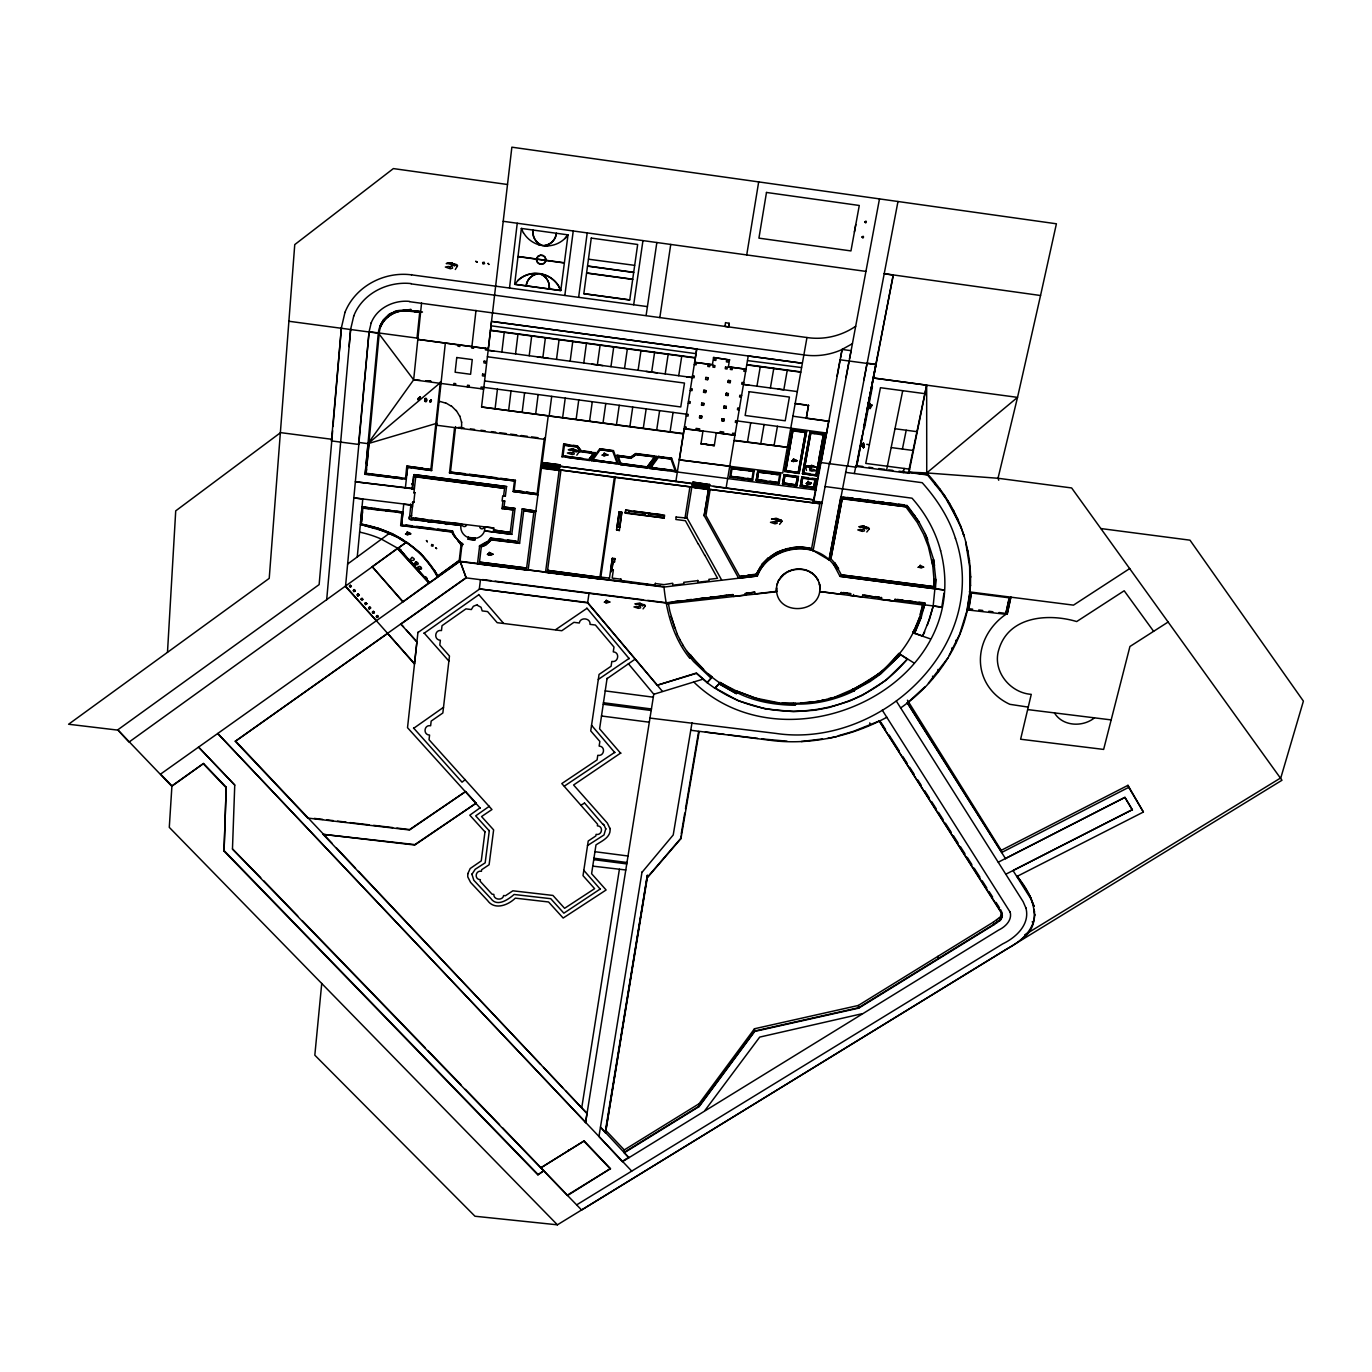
<?xml version="1.0" encoding="UTF-8"?>
<svg xmlns="http://www.w3.org/2000/svg" width="1372" height="1372" viewBox="0 0 1372 1372"><rect width="100%" height="100%" fill="white"/><g stroke="black" fill="none" stroke-linecap="round" stroke-linejoin="round"><path stroke-width="1.5" d="M642.045 871.872L598.947 1136.462L622.391 1161.724L998.593 930.079C1005.402 926.855 1012.502 920.046 1010.101 911.797M601.725 1128.419L628.925 1157.711L624.26 1152.772L624.26 1149.925L605.515 1130.048M587.473 845.581L603.989 834.965L605.824 828.688M467.749 873.552L467.783 876.931L470.562 882.368L487.506 900.444C494.537 910.545 508.189 905.177 515.306 898.146L548.56 901.97L563.155 918.039L606.115 889.982L591.606 873.707L595.98 844.895C601.896 840.95 611.449 837.092 609.974 828.225M609.974 828.637L607.333 823.08L573.582 784.99L620.761 752.988M619.355 530.535L616.56 529.746L619.355 530.535L621.825 512.202L619.184 511.79L616.851 527.757M863.485 447.186C865.561 447.632 862.096 438.543 864.12 446.209L863.451 447.598L862.542 445.78L861.376 446.106L863.468 442.899M870.311 404.774L870.02 403.694L869.402 405.032L870.071 403.522L870.894 405.529L872.026 405.237L870.603 404.791L872.026 405.237L870.088 408.667L870.208 406.421M619.835 527.294L621.825 512.202M620.058 512.322L617.897 526.711L619.647 526.934L617.897 526.642M620.247 464.542L647.515 467.766L656.228 456.19L647.533 468.092L620.247 464.542L616.903 455.298L630.674 457.099L635.733 453.515L654.187 455.933M619.407 869.231L581.728 1107.873M655.37 583.203L655.13 585.141L620.607 580.407M654.667 457.168L647.104 467.2L620.916 463.444L647.104 466.874L654.65 456.842L635.991 454.389L630.931 457.974L618.24 456.327L630.931 458.317L635.991 454.732L654.65 456.842M620.607 580.768L620.83 578.83M616.371 463.702L591.143 460.426L618.463 463.976M616.56 530.175L619.184 511.79M616.903 455.298L630.674 457.425L635.75 453.84L656.245 456.516M564.389 786.105L614.845 752.268M604.932 461.369L592.721 459.774L617.143 463.29L608.997 461.901M933.817 585.673L933.869 579.07L933.869 586.684L841.362 574.902L834.845 562.966L838.601 568.523M599.924 577.355L547.531 570.375L599.924 577.355L614.399 477.01M612.769 561.988C608.962 585.33 613.147 559.879 614.982 558.593L612.375 558.25L610.746 569.397L613.335 570.152L612.169 578.092L620.83 579.19M545.542 572.45L600.559 579.035L615.273 477.113M614.519 562.194L614.982 558.593M502.529 1127.733L567.562 1195.492L610.454 1168.618L584.129 1140.921L541.134 1167.658L584.129 1140.921M924.694 631.875L922.481 636.334L929.616 618.909L933.166 605.927L935.807 579.67L933.629 559.725L925.774 535.011M837.04 569.294L833.421 563.943L839.973 576.343L944.176 589.977L935.584 588.88L935.704 579.31M425.131 398.635L424.651 400.933L426.006 401.636L426.16 398.326M600.473 1127.081L605.481 1132.878L647.413 877.188L680.941 838.189M611.895 561.868L614.519 561.783M618.463 464.302L613.438 450.599L599.736 448.815L591.126 460.752M609.237 579.704L612.375 558.25M613.335 570.152L610.746 569.397M693.7 681.935C787.288 773.122 975.784 685.64 940.54 550.532M612.769 451.371L600.164 449.707L612.769 451.371L617.143 463.29M605.824 829.1L604.006 824.881M620.744 753.382L599.598 728.841L607.093 678.265M609.46 578.127L600.799 577.098M650.036 718.088L775.797 733.403C880.43 749.078 991.544 644.84 955.409 538.253M604.006 825.292L602.908 823.92M605.206 690.905L653.364 697.199M970.416 585.295L969.901 594.007L969.644 566.756L965.631 541.923L966.265 543.998C959.868 517.193 945.171 493.183 926.735 472.946L926.666 385.155L873.175 377.969L893.292 275.172L884.1 273.645L1040.542 295.512L1056.406 223.79L511.859 147.181L488.329 348.814L417.791 339.381L488.329 348.814M970.553 576.909L970.519 585.638L969.884 583.494M601.468 715.995L649.385 722.221M471.882 874.033L473.803 880.224L490.867 898.506C497.093 907.458 508.326 899.483 514.088 894.475L550.755 898.694L563.875 913.186L600.37 888.902M603.217 704.23L651.254 710.49M603.44 702.738L651.494 708.981M598.278 679.449L629.233 658.337M594.899 851.703L628.067 856.008M565.573 1090.74L586.976 1113.429L585.552 1122.793L653.827 693.872M586.976 1113.429L323.123 834.348L414.859 844.603L476.118 803.169L465.623 791.524L409.611 829.563L396.885 828.071M592.704 866.126L625.769 869.968M593.682 859.627L626.798 863.914M593.905 858.22L627.021 862.508M599.736 448.815L613.438 450.925M591.521 725.256L614.845 752.662M426.006 401.636L426.057 399.664M576.943 1204.685L1002.709 943.867C1016.155 937.47 1030.338 924.213 1025.879 907.818M602.908 824.332L584.386 802.843M561.988 456.619L589.36 460.512L595.088 452.451M583.769 870.294L600.37 889.313M589 593.339L587.628 602.874L662.384 691.317M588.931 459.62L593.51 453.103L588.931 459.62L562.983 455.898M537.893 1174.844L543.981 1170.608L537.893 1174.844L224.048 851.103L226.209 787.219L203.536 763.484L171.929 785.864L169.288 827.367L557.409 1224.819L1281.98 780.256L1071.635 487.952L998.01 478.262L926.735 472.946L908.47 472.14L908.796 473.306L856.179 466.394L862.01 436.125M224.048 851.103L226.209 787.219M568.488 1149.925L568.505 1151.108M629.233 658.714L586.856 608.053M581.076 805.055L584.369 803.255M1034.762 914.712C1033.716 930.816 1020.356 941.758 1007.117 948.772L581.591 1210.001L232.468 849.011L234.749 785.076L198.563 747.105L234.749 785.076M589.36 460.512L593.939 453.995M776.518 588.194L776.535 589.617L776.466 587.748M778.782 702.807L754.446 697.885L736.112 690.836L760.86 700.012L773.859 702.584L793.822 704.059L793.805 702.927L782.091 703.133M736.781 692.483C754.394 701.572 775.403 705.105 795.4 705.242L795.554 703.27M427.224 578.572L426.795 579.378L427.172 578.435M593.51 453.429L580.785 451.765L576.909 446.672L564.441 445.043L562.966 456.224M595.088 452.777L581.265 450.976L577.389 445.883L573.462 445.368M819.907 588.365L819.787 588.965M407.33 533.091L407.192 532.096L406.781 533.725C404.569 535.492 415.424 534.034 407.192 532.096L407.57 533.125M580.785 451.765L576.909 446.672M581.265 450.976L577.389 445.883M578.641 297.278L587.216 232.897M167.487 652.335L175.719 510.864L280.574 432.626L331.921 439.297L319.127 584.609L117.443 730.076L68.6 724.245L269.221 578.367L294.757 244.593L393.37 168.584L507.503 184.5M415.304 566.722L415.03 565.899M555.746 629.594L586.839 608.413M569.534 444.854L563.652 444.082L577.372 446.209M559.364 468.847L559.141 470.493L541.374 468.195L541.597 466.531L559.364 468.847L545.559 572.09M559.965 464.851L542.163 462.536L559.965 464.851L559.313 469.841L692.071 487.077L692.86 482.138L709.633 484.659L692.86 482.138M400.041 549.606L400.813 549.915M564.835 295.392L573.239 230.976M420.449 397.228L418.374 399.972L418.34 398.137L419.798 397.194M869.471 406.232L870.037 408.359M870.277 407.278L870.071 403.522M544.341 438.217L537.138 493.783L514.157 490.473L522.526 491.553M545.336 437.497L545.181 439.434L436.433 425.217L436.81 423.296L368.039 443.653L359.035 442.487L358.521 444.425L331.441 440.909L341.405 327.702L344.989 312.284M537.138 493.783L526.711 492.102M528.117 570.255L477.473 563.858M533.845 512.116L523.71 510.813L533.845 512.116L526.608 568.077L479.463 562.126L481.315 546.793L485.637 544.873L491.485 539.59L519.594 543.158L491.433 539.933L485.585 545.216L481.315 546.793M331.921 439.297L332.641 430.757M333.002 426.486L341.405 327.702M526.608 568.077L479.463 562.126M349.105 346.584L350.58 329.503L353.787 315.8M358.95 442.796L369.102 331.681L417.945 338.215L417.019 338.095L419.712 312.319L414.155 311.581M406.352 479.291L365.124 474.318L378.312 332.916L413.658 379.821L483.647 389.082M405.546 478.348L366.084 473.614L379.255 333.036C380.216 318.87 395.513 308.254 408.53 311.118C397.194 309.18 384.657 316.64 380.867 326.279M776.569 588.554L776.621 587.147M358.521 444.425L369.034 331.973L371.212 322.763M359.035 442.487L345.521 586.53L376.374 620.744M401.43 551.03L401.207 550.618M533.125 230.153L532.799 231.697A14.475 14.046 20.1 0 0 541.323 245.194L538.253 244.559M522.149 508.961L535.8 511.053L522.149 508.961L517.999 541.683L490.61 538.201C488.226 543.827 468.83 551.218 487.129 541.614M357.269 556.792L362.774 499.014L353.856 497.882L412.663 505.067M360.596 522.44L362.071 506.851L368.211 507.64M365.124 474.318L365.792 467.852M366.17 463.77L368.125 443.328L369.051 443.053L366.941 465.211M437.651 576.154L459.243 560.496L437.651 576.154C422.439 547.72 392.564 529.523 361.265 524.121L362.877 507.794M361.539 521.772L362.5 511.79M366.084 473.614L366.564 469.241M321.734 983.467L314.823 1055.188L474.986 1216.244L557.409 1224.819M471.831 874.444L475.192 869.282L485.173 862.834L489.341 830.472M489.392 806.222L475.69 815.86L489.29 830.883M467.698 873.964L470.184 868.527L481.263 860.896L485.019 831.466M549.194 288.943L549.332 287.417A14.32 13.771 16.1 0 0 541.082 274.16L544.135 274.794A25.862 24.833 15.1 0 1 558.713 286.405L560.634 290.504L514.826 284.261L517.69 280.831A25.862 24.833 15.1 0 1 534.668 273.508L537.773 273.714A14.303 13.771 15.5 0 0 526.351 284.278L526.128 285.805M549.366 288.96L549.52 287.434M503.335 623.077L478.674 594.488M515.049 508.463L504.021 507.04L515.049 508.463L511.807 534.343L484.556 530.861A12.177 11.165 10.2 0 1 477.147 538.03L471.591 538.527L466.326 536.658A12.177 11.165 10.2 0 1 460.786 527.843L461.249 523.847L448.85 522.612A2.23 2.041 11.8 0 1 446.415 524.361A2.23 2.041 11.8 0 1 444.442 522.063L431.185 520.365A2.23 2.041 12.8 0 1 428.767 522.115A2.23 2.041 12.8 0 1 426.778 519.799L415.476 518.016M754.96 593.905L776.586 591.349C778.73 615.771 819.358 613.421 819.873 589.411M368.125 443.328L413.658 379.821L421.564 303.006M437.514 529.849L451.834 531.684C464.165 549.726 466.206 551.373 451.765 532.027L400.641 525.51L401.996 512.785L395.805 511.996M405.477 478.691L406.798 466.137L422.885 468.229M513.077 509.852L502.049 508.446L513.077 509.852L510.247 532.508L493.526 530.021L510.247 532.508M511.807 534.343L484.556 530.861L485.036 526.882L493.783 527.997L411.291 517.827L412.972 501.929L413.864 502.032L412.972 501.929M457.716 540.431C473.546 551.904 449.776 536.109 452.52 531.307L401.602 524.824L403.728 504.261L410.828 505.17L409.353 519.233L461.061 525.476L448.678 523.881M411.634 467.612L407.621 467.097L405.357 488.192M406.781 475.227L407.621 467.097M412.046 489.272L413.384 476.564L504.536 488.329L415.682 476.513M414.07 474.643L506.542 486.58L414.07 474.643L412.543 488.775L355.314 481.761L414.395 488.672L412.475 489.118M513.145 491.519L537.91 494.709L513.145 491.519L514.466 480.903L449.502 472.843L514.466 480.903M484.968 831.878L469.807 815.174L480.251 807.731M500.797 478.296L515.409 480.526L450.479 472.14L455.607 426.606M604.212 454.183L604.126 453.137L607.882 455.007L602.257 455.127L604.486 454.201M413.898 492.84L414.859 492.617L413.898 492.84L415.888 475.484M413.795 502.375L414.859 492.617M406.798 466.137L430.859 469.601L440.361 381.776M407.553 467.423L431.666 470.545L445.368 342.76M476.118 803.169L414.79 845.032L323.123 834.348M418.374 399.972L420.004 397.005M480.217 808.142L407.518 727.692L417.963 632.2M387.504 633.264L414.464 664.014L416.916 641.873L406.232 629.817M453.686 385.12L453.875 383.405L455.693 383.645L455.504 385.361M458.197 344.475L458.008 346.224L459.826 346.464L460.032 344.715M606.321 601.262L606.253 600.301L609.888 602.068L604.435 602.188L606.596 601.313M449.502 472.843L454.561 427.772M461.627 421.959L461.627 428.51L459.963 427.292M467.303 386.921L467.509 385.206L469.327 385.446L469.121 387.161M502.015 508.789L502.992 500.797L504.759 501.02L502.066 501.02L502.701 495.909L505.359 496.252L506.542 486.58M505.359 496.252L503.593 496.012L504.57 487.986M473.752 346.55L473.546 348.299L471.728 348.059L475.998 310.364M459.191 560.856L461.181 543.775M462.124 543.312L460.032 561.285L466.188 577.886L400.83 624.157L416.916 641.873M480.92 388.722L481.126 387.007L482.927 387.247L482.738 388.962M485.637 348.145L485.431 349.894L487.266 350.134L487.454 348.385M482.001 407.072L494.64 408.736M490.97 330.24L503.798 331.973M489.067 350.46L493.817 351.095M465.623 791.524L409.542 829.974L307.757 818.072L235.315 741.309L466.24 577.543M412.32 563.275L414.498 564.972M468.281 537.361L475.089 538.184L474.849 540.105L468.058 539.23L468.384 537.327M475.004 538.167L474.798 539.916L468.092 539.059M465.348 779.553L462.038 782.177L413.589 728.035M495.086 408.787L497.436 389.168M501.86 352.09L504.261 332.024M517.244 223.242L509.527 287.88M495.549 408.856L508.172 410.52M504.725 332.093L517.536 333.808M477.525 563.498L479.685 545.542M490.61 538.201L503.301 539.453M488.312 541.031L490.662 537.841M493.491 530.364L493.783 527.997M508.635 410.571L511.019 390.969M515.546 353.907L517.999 333.876M509.081 410.64L521.703 412.286M518.445 333.928L531.256 335.66M503.987 507.383L504.759 501.02M477.353 605.326L481.023 607.247L482.189 610.9L487.592 611.586L497.196 622.682L561.8 630.726L573.908 622.339L579.293 623.008C580.167 616.731 590.886 617.966 590.029 624.363L595.414 625.032L613.987 647.035L613.267 651.854C620.161 652.249 618.446 662.83 611.826 661.441L611.106 666.226L599.05 674.441L590.732 730.899L599.856 741.463L599.152 746.076C605.927 746.419 604.246 756.692 597.78 755.303L597.094 759.899L561.8 783.583L597.609 824.246L597.369 825.824C603.766 826.098 602.137 835.72 596.083 834.382L595.842 835.942L588.228 840.985L583.014 875.662L594.625 888.662L564.595 908.315L552.933 895.436L512.871 890.805L505.428 895.745L503.627 895.539C502.769 900.924 493.354 899.929 493.851 894.407L492.068 894.201L480.149 881.236L480.354 879.692C474.043 879.521 475.329 869.985 481.435 871.289L481.623 869.745L489.101 864.754L493.628 829.889L481.555 816.546L491.965 809.531L429.042 739.714L429.573 735.066C422.833 734.843 423.982 724.399 430.637 725.754L431.168 721.089L442.847 712.994L449.467 656.039L439.812 645.08L440.361 640.244C433.483 639.952 434.65 629.199 441.475 630.554L442.024 625.701L465.931 608.876L471.351 609.545L473.357 606.287L477.456 604.606M522.149 412.355L524.601 392.769M529.215 355.742L531.719 335.711M522.595 412.406L535.217 414.07M532.165 335.78L544.958 337.495M514.123 490.816L515.443 480.2M480.457 579.687L479.291 589.274L417.911 632.561M537.224 356.806L541.957 357.526M933.166 605.927L941.758 607.367L943.953 593.287M535.663 414.138L538.15 394.553M542.866 357.56L545.421 337.563M519.559 543.518L523.71 510.813M536.109 414.19L548.714 415.853M545.885 337.615L558.661 339.33M543.775 357.766L548.508 358.401M528.151 569.894L548.251 415.785M549.16 415.905L551.698 396.354M556.518 359.395L559.124 339.399M549.606 415.973L562.194 417.62M559.57 339.45L572.347 341.165M562.64 417.688L565.23 398.137M570.152 361.213L572.793 341.234M563.086 417.74L575.657 419.403M573.256 341.302L586.015 343.017M561.954 456.945L563.652 444.082M547.514 570.735L560.959 470.064L614.382 477.336M576.12 419.455L578.761 399.938M583.769 363.031L586.461 343.069M576.566 419.523L589.12 421.17M586.924 343.137L599.667 344.852M591.829 364.163L596.443 364.815M589.566 421.238L592.275 401.722M597.369 364.849L600.13 344.904M590.029 421.29L602.565 422.936M600.576 344.972L613.318 346.67M598.261 365.055L602.891 365.638M443.516 707.3L413.521 728.412M603.011 423.005L605.772 403.505M610.952 366.667L613.764 346.739M603.474 423.056L616.011 424.72M614.227 346.807L626.935 348.505M448.884 661.081L424.085 632.955M616.457 424.771L619.252 405.289M624.534 368.485L627.398 348.574M642.953 240.597L633.692 304.755M616.903 424.823L629.422 426.486M627.844 348.625L640.57 350.34M733.06 594.522L666.586 603.097L466.188 577.886L460.083 560.942L429.59 582.603L398.189 548.097L406.061 542.437L129.037 742.063L117.598 729.681L171.792 786.276L203.536 763.484M629.885 426.538L632.732 407.072M638.1 370.286L641.016 350.392M656.845 242.518L646.126 315.423M630.331 426.589L642.833 428.253M641.461 350.46L654.17 352.158M425.183 401.55L425.474 399.595M490.473 330.481L695.381 358.006M625.683 510.144L664.562 515.152L664.185 517.999L625.306 513.162L625.683 510.144L629.782 510.676M646.041 371.435L650.671 371.949M625.306 513.162L625.683 510.555M628.822 513.197L629.079 511.413L645.012 513.522L644.771 515.083M643.279 428.304L646.178 408.856M651.666 372.104L654.615 352.227M659.829 317.584L670.737 244.439M643.725 428.356L656.245 430.002M655.079 352.295L667.752 353.993M652.558 372.224L657.239 372.944M526.299 285.822L526.539 284.33A14.114 13.583 15.5 0 1 539.453 273.731A14.114 13.583 16.1 0 1 549.332 287.417M656.691 430.071L659.623 410.64M665.197 373.921L668.215 354.045M657.137 430.122L669.622 431.768M668.661 354.113L681.335 355.811M648.253 515.701L648.527 513.917L664.442 516.369M776.775 586.084L776.552 586.684M454.767 536.761L452.571 530.947L437.737 529.06M556.243 233.343L556.02 234.886A14.286 13.857 20.9 0 1 542.969 245.639A14.269 13.857 20.1 0 1 532.988 231.714M556.432 233.377L556.192 234.921A14.475 14.046 20.9 0 1 544.65 245.657L547.771 245.862M670.068 431.837L673.069 412.423M678.728 375.722L681.798 355.88M670.514 431.888L682.999 433.535M682.244 355.931L694.901 357.629M686.652 376.871L691.334 377.489M493.663 321.683L696.719 349.037L675.83 481.606M729.818 466.154L679.38 459.877L684.234 428.544L734.998 435.233L716.304 432.78L714.28 445.677L700.938 443.602L714.28 445.677M713.526 357.492L729.544 359.944L713.526 357.492L712.445 364.712L694.712 362.328L696.719 349.037M686.017 428.784L686.292 427.104L684.508 426.864M698.194 543.981L685.417 520.725L675.864 519.491L676.225 516.661M695.827 430.071L696.101 428.39L699.669 428.87L699.394 430.551M692.003 486.082L686.823 517.896L684.988 518.187L689.945 486.82L615.273 477.456M701.692 416.213L701.418 417.894L699.634 417.654M703.716 403.488L703.459 405.186L701.658 404.946M707.558 379.581L707.832 377.849M700.955 443.928L702.961 431.014L684.251 428.87M701.332 443.653L707.112 444.425M708.003 444.545L713.766 445.3M728.566 326.605L729.132 323.106L728.601 326.896L724.965 326.399L725.496 322.609L729.167 323.398M967.02 609.837L969.678 593.253L971.393 593.476L968.701 610.06L967.226 610.609C958.582 650.088 933.509 684.971 900.564 708.003M967.226 610.609L969.798 593.647M968.563 609.545L971.239 592.978L1009.432 597.849L1005.676 614.262L968.701 610.06M437.394 577.389L437.445 577.029A97.361 86.968 13.7 0 0 408.907 544.375L396.148 536.401L377.06 528.614M694.661 483.733L709.307 485.637L704.128 515.838L708.672 487.575L708.792 489.255L819.839 503.695L710.147 489.444L705.945 515.546L739.68 576.497L756.092 574.559L761.889 564.441L768.474 557.787L761.889 564.441M728.412 366.856L746.111 369.222L728.412 366.856L729.51 359.635M746.728 254.935L758.682 181.91M708.792 489.255L709.598 484.316M728.361 380.421L728.018 382.479L730.178 382.771L730.521 380.713L728.361 380.421L728.223 382.342M605.858 1127.956L647.378 875.079L605.481 1132.878M719.871 433.243L720.146 431.563L723.713 432.043L723.438 433.706M722.221 418.923L721.946 420.621L723.73 420.844L724.004 419.163M724.313 406.215L724.022 407.913L725.822 408.153L726.097 406.455M730.024 382.582L730.316 380.867M793.445 459.963L793.445 458.917L797.132 460.786L791.507 460.906L793.753 459.997M459.877 427.944L458.145 427.395M461.575 422.267L459.74 415.888M450.479 472.14L465.194 473.7M434.581 570.838L420.844 553.431L406.489 542.146M732.322 434.89L732.597 433.209L735.272 433.552M683.462 433.912L481.555 407.004L491.536 321.408L802.277 363.237L748.237 355.965L726.062 488.14M734.586 440.326L747.02 441.973M747.243 364.678L759.865 366.358M744.464 384.572L749.043 385.206M739.628 468.795L754.223 470.699L752.696 480.114L729.784 477.13L731.276 467.698L735.443 468.246M748.958 470.87L753.194 471.419L751.959 479.188L730.813 476.427L732.031 468.641L744.722 470.304M429.539 582.963L398.257 547.754M642.062 872.283L673.223 834.948L692.003 722.821M808.074 482.515C806.479 480.715 815.688 484.213 807.885 484.024L806.136 483.458L808.382 482.532L808.091 481.469L808.382 482.532M428.973 582.723L397.571 548.234L372.258 566.722L402.854 601.914L429.659 582.243M747.466 442.024L750.741 422.696M756.95 386.184L760.311 366.427M681.215 834.022L684.765 813.082M685.486 808.897L698.64 731.413M747.912 442.076L760.328 443.722M760.757 366.478L773.345 368.176M647.413 877.617L680.958 838.601L699.137 731.67M426.812 578.264L426.572 579.121L426.521 578.212M459.689 416.213L456.276 410.434M760.774 443.773L764.101 424.463M770.395 387.967L773.808 368.245M761.203 443.842L773.619 445.471M774.254 368.296L786.842 369.994M757.738 471.162L780.651 474.163L779.09 483.561L756.212 480.577L757.738 471.162L776.483 473.614M756.212 480.577L757.79 471.488M758.476 472.105L779.622 474.866L778.353 482.618L757.241 479.874L758.476 472.105L766.931 473.22M757.241 479.874L758.527 472.431M424.668 576.926L426.057 577.629L425.68 576.806M778.267 389.116L782.915 389.734M774.065 445.523L777.444 426.229M783.824 389.768L787.288 370.046M774.494 445.591L786.893 447.221M787.734 370.114L800.305 371.795M424.703 400.161L425.577 398.274M456.207 410.743L451.439 405.958M855.682 326.244A65.976 63.215 -24.2 0 1 806.976 337.529L782.743 473.066L679.38 459.877M782.555 483.681L784.167 474.626L798.401 476.478L796.806 485.877L782.555 483.681L796.806 485.877M799.053 473.512L806.547 431.494L799.053 473.512L784.75 471.316L792.193 429.59L804.489 431.22M782.589 484.024L784.167 474.626M784.801 471.642L792.193 429.59M783.909 481.126L784.887 475.552L797.372 477.182L796.086 484.933L783.566 482.978L796.086 484.933M785.779 470.596L792.93 430.551L805.501 432.214L798.315 472.568L785.779 470.596L798.315 472.568M783.618 483.304L784.887 475.552M785.83 470.939L792.93 430.551M806.273 418.289L808.502 405.272L806.273 418.289L828.808 421.273L792.862 416.196M796.017 484.608L797.372 477.182M798.264 472.242L805.501 432.214M796.755 485.534L798.401 476.478M812.07 478.262L816.117 478.794L814.505 488.175L800.322 486.323L801.917 476.942L808.005 477.73M802.517 473.632L810.08 431.957L824.418 433.861L816.786 475.827L802.517 473.632L816.786 475.827M800.322 486.323L801.917 476.942M802.569 473.975L810.08 431.957M801.282 485.294L802.637 477.885L815.088 479.514L813.785 487.249L801.282 485.294L813.785 487.249M819.204 434.032L823.44 434.907L816.066 474.883L803.598 473.254L810.818 432.917L815.002 433.466M801.351 485.619L802.637 477.885M803.598 473.254L810.818 432.917M414.876 565.504L414.361 564.852M451.371 406.266L445.574 402.751M813.733 486.906L815.088 479.514M818.775 459.517L823.389 434.581M814.505 488.175L816.117 478.794M816.734 475.501L819.341 462.038M819.65 459.723L824.418 433.861M817.832 477.302L813.287 501.826L822.017 502.958L813.236 501.5L813.476 502.855L828.757 420.964M818.587 473.22L820.85 460.958M893.206 274.897L856.368 467.217L821.159 462.587L842.116 349.466L851.103 350.683L849.508 358.709M430.859 469.601L426.898 468.744M414.018 564.441L414.533 565.881M431.666 470.545L415.647 468.126M768.526 558.13C780.308 548.423 796.806 544.838 811.589 548.646L819.839 503.695M813.013 551.15L829.648 462.107M400.83 624.157L403.574 626.798M829.974 463.753L879.486 198.906M439.846 401.602L439.074 401.173L445.506 403.076M171.929 785.864L160.558 774.117L460.032 561.285L663.979 587.062L757.361 576.017C765.096 554.477 791.61 543.604 812.91 550.395L829.048 559.93L840.83 496.63M409.045 559.416L408.616 559.004M821.639 456.825L822.428 452.691M837.04 376.322L840.127 359.498M829.048 559.93L846.833 466.48M847.57 466.068L897.974 201.513M842.254 498.482L830.849 558.987L842.254 498.482L905.794 506.765L917.165 522.303L923.493 534.154L928.347 546.571L932.909 566.259L931.811 559.742M845.992 377.523L849.114 360.716M862.834 466.463L856.883 465.674L871.546 386.51L872.438 386.63L869.351 402.596L868.476 402.476M871.872 384.812L873.175 377.969L1017.527 397.365L1040.542 295.512M405.477 555.763L405.014 555.403M413.572 517.759L413.504 518.102A2.23 2.041 13.7 0 1 411.086 519.851A2.23 2.041 13.7 0 1 409.079 517.536A2.23 2.041 13.7 0 1 411.514 515.786L411.583 515.443M841.242 592.31L840.916 593.784M412.526 506.491L412.458 506.834A2.247 2.058 14.1 0 1 410.588 503.987M403.951 554.219L403.522 553.516M863.88 379.924L867.053 363.134L876.005 364.352L863.554 427.618M412.818 503.078L412.886 502.752A2.247 2.058 14.1 0 0 412.303 502.735M840.522 357.492L842.116 349.466M902.707 390.694L886.689 469.601M405.992 542.798L402.699 540.174M403.094 539.848L391.586 533.279M871.906 384.949L876.005 364.352M902.416 449.056L906.206 430.242M399.578 548.817L399.938 549.537M904.148 468.452L903.325 472.585L902.879 470.922M624.26 1149.925L699.051 1103.757L754.48 1028.76L858.306 1005.47L993.414 922.087L1000.514 916.839L1001.56 911.677L1002.212 914.249L879.006 720.592L1001.32 912.208L1000.668 909.636M401.602 524.824L402.956 512.082L362.071 506.851M881.201 599.341L881.527 597.763L862.679 595.379L862.302 596.58M881.441 597.403L881.133 598.981M908.796 473.306L926.666 385.155L908.916 470.064M885.523 599.77L890.462 600.404M1002.297 915.57L999.725 920.423L993.945 924.248L858.632 1007.7L754.669 1031.007L699.154 1106.089L624.26 1152.291M624.26 1152.772L699.171 1106.552L754.703 1031.452L858.701 1008.146L994.048 924.677L1001.166 919.412L1002.109 913.821M401.996 512.785L362.791 508.137M400.641 525.51L412.972 526.728M895.093 599.135L894.767 600.713M402.631 540.517L396.148 536.401M376.974 617.349L378.295 616.422L377.557 615.599L376.254 616.525L376.923 617.623L378.243 616.68L377.163 615.548L376.46 616.371M920.115 566.362L920.166 565.384L923.733 567.168L918.228 567.288L920.441 566.413M1021.626 939.288C1044.315 923.75 1032.687 893.601 1016.926 876.468L1143.391 812.035L1127.973 785.333L1001.217 850.348L1001.766 852.441L1128.727 787.339L1127.973 785.333M372.429 612.238L373.098 613.318L374.419 612.392C371.623 609.597 376.168 613.61 373.167 613.061M389.579 533.193L347.63 564.046M389.854 532.816L377.3 527.843M369.274 609.014L370.646 607.813L369.908 606.99L368.605 607.916L369.274 609.014L370.594 608.07L369.514 606.938L368.811 607.762M365.501 604.435L366.804 603.491L364.986 603.457M366.77 603.852L366.015 602.925M365.672 602.617L364.798 603.251L365.707 604.28M396.079 536.744L382.514 530.364M360.922 599.29L362.002 600.422L362.928 599.53L361.676 598.861M362.225 598.346L362.757 599.324M357.749 596.048L359.121 594.831L358.384 594.007L357.063 594.951L357.749 596.048L359.07 595.105L357.972 593.956L357.286 594.796M375.156 528.374L360.407 524.378L382.428 530.707M375.379 527.585L361.265 524.121M1005.676 614.262L1008.814 599.444M357.972 593.956L357.818 594.522M1007.219 614.021L1010.838 597.163L1007.219 614.021L1005.539 613.798M353.942 591.435L355.228 590.869L354.113 589.617L353.427 590.457M354.113 589.617L353.959 590.183M355.177 591.126L354.525 589.668L353.204 590.612L354.165 591.281M419.712 312.319L408.53 311.118M350.237 587.199L351.369 586.513L350.254 585.261L349.311 586.153L350.306 586.942M351.181 586.307L350.254 585.261M288.806 321.254L378.243 333.207C379.307 324.392 384.623 316.075 392.906 312.49M922.91 604.623C915.433 642.799 886.724 674.578 851.686 690.202L852.046 690.888C833.816 699.085 813.836 703.339 793.856 703.304M914.524 633.075L921.315 617.023L924.522 604.486L922.824 604.263L920.166 614.279M850.348 595.071L850.726 593.853L841.31 592.67L841.002 594.23L819.598 591.521L924.711 605.206L924.899 602.925L918.931 602.171M927.283 625.272L933.252 606.287M388.293 315.063C390.934 310.466 434.101 307.036 394.433 311.633M371.126 323.055C376.991 307.774 394.176 299.885 409.456 301.377M353.702 316.092C362.5 293.248 388.036 281.003 411.24 283.592M424.651 400.933L425.097 399.166M949.184 655.336L959.611 634.396L967.123 610.231M344.887 312.576C355.177 286.439 384.023 271.227 411.463 274.846L411.531 274.572M326.69 599.77L350.666 329.211M394.279 312.199C397.726 306.556 445.471 315.526 408.496 310.518M466.497 524.876L466.086 525.836A2.23 2.041 10.7 0 1 462.09 524.31M545.919 260.457L545.627 261.538A4.785 4.631 17.8 0 1 536.486 260.286L536.469 259.154M778.404 580.562L778.919 579.601L776.929 584.592M379.255 333.036L378.243 333.207M383.371 319.95L394.364 311.907M863.228 443.396L863.434 447.872M379.993 325.936L383.285 320.242M232.468 849.011L260.731 877.686M418.014 399.561L419.781 397.417M331.441 440.909L332.007 438.971M914.609 633.452L921.315 617.023M430.757 400.075L429.933 401.739L431.443 400.504M778.01 581.985L776.723 585.638M430.791 401.91L431.271 400.761M756.092 574.559L760.551 566.636M828.98 559.57C807.628 539.488 768.303 549.246 757.67 574.782M491.142 554.854L492.96 554.254L489.255 552.453L489.53 553.482L487.454 554.374L490.747 554.408M451.834 262.704L446.226 263.561L450.308 262.944L456.447 264.522L457.493 265.842L455.298 269.495M431.031 401.533L431.357 400.195M606.853 454.629L607.882 455.007L604.023 455.71L607.453 454.818M930.199 638.82L913.049 632.869L919.737 617.006M608.088 602.634L609.477 601.879L606.15 602.737L607.847 602.411M430.328 401.996L430.945 400.83M795.228 461.404L796.703 460.598L793.256 461.489L794.971 461.198M809.857 483.939L811.332 483.133L807.885 484.024L809.583 483.716M573.668 448.901L568.282 449.759L572.227 449.193L578.075 450.599L579.07 451.885L576.823 455.195M918.743 567.185L921.281 568.025L923.305 566.979L918.228 567.288M640.107 603.028L634.893 603.869L644.343 604.64L645.303 605.858L643.056 608.911M457.116 266.494L456.636 264.865M776.758 518.29L771.493 519.13L775.386 518.582L781.028 519.954L782.006 521.188L779.588 524.378M778.987 580.047C786.653 565.453 811.349 564.99 818.141 580.562L819.135 582.706M779.022 580.407C786.568 566.293 809.806 565.281 817.643 579.619L817.506 578.812M864.103 525.939L858.855 526.779L862.765 526.231L868.339 527.585L869.316 528.837L866.812 531.993M736.112 690.836L720.111 682.707L714.846 687.921L738.393 700.818L765.267 708.895L793.53 711.674L814.917 710.216L828.98 707.558L849.422 701.126L862.422 695.278L886.226 680.066L907.458 659.212L899.089 653.655C886.415 669.244 869.882 681.524 851.618 689.824L833.336 697.765M686.497 650.877L690.922 655.61C702.756 671.011 718.071 683.719 735.735 691.9L736.147 691.214M718.945 683.856L736.352 693.615L737.673 691.9M928.364 683.239L948.224 657.565M429.933 401.739L430.654 400.641M430.071 400.95L431.082 400.007M869.419 404.723L870.242 404.586M425.886 578.024L425.423 577.115M592.704 460.1L600.164 449.707M861.873 1013.771L759.711 1037.095L705.002 1110.377M815.963 490.044L649.299 468.332L658.011 456.43L663.859 457.185M650.877 467.68L658.423 457.339L670.977 458.968L675.213 470.853L650.877 467.355L656.948 468.144M429.813 401.31L430.568 400.35M884.631 669.107L899.003 653.278M900.461 654.513L880.653 673.995L869.882 681.678L853.864 690.442L880.567 673.618L900.547 654.89M714.846 687.921C774.271 728.206 862.456 714.726 907.372 658.834M567.819 234.938L564.904 238.454A26.274 25.571 21.9 0 1 523.504 232.743M565.024 238.574L567.871 235.178M578.641 452.4L578.195 450.856M783.189 575.228L780.891 577.663M1005.676 858.889L907.338 702.961L924.762 686.995M720.111 682.707L714.881 688.298L707.095 682.673L712.274 677.082L708.467 674.029M718.979 684.251L720.094 682.33L735.735 691.9M644.857 606.27L644.446 604.812M781.474 521.669L781.08 520.177M368.039 443.653L441.27 381.896M805.621 467.286L806.462 465.931M868.733 529.3L868.356 527.808M418.048 399.012L419.969 397.606M806.479 470.425L805.553 466.703L806.805 465.725L812.859 465.863L816.374 467.406L811.469 465.211M413.95 565.418L416.419 563.566M863.262 683.462L879.624 673.258M412.938 564.132L411.703 562.64M413.641 564.904L414.824 566.07M417.86 569.723L420.329 567.888M425.852 578.075L425.492 577.063M420.226 397.64L418.957 400.041M420.415 397.503L419.386 399.698M353.89 591.709L355.211 590.766M360.887 599.187L361.831 598.295M365.432 604.692L366.753 603.766M372.412 612.135L373.338 611.243M235.315 741.309L387.436 633.624M424.017 633.315L478.622 594.865M783.103 549.966L776.415 552.504L770.395 556.672M607.093 678.643L635.253 659.075M1094.462 717.848C1082.834 727.332 1062.597 726.525 1054.468 712.891M420.261 397.04L418.889 397.966L419.42 399.166M690.51 657.394L691.9 656.468M1129.773 568.523L1073.487 605.138L969.267 591.864M1168.309 621.91L1129.928 646.504L1103.637 749.421L1020.614 739.234L1031.264 694.352C1009.741 692.877 991.87 670.445 998.953 649.213C1008.952 616.079 1048.465 613.13 1076.694 621.55L1124.183 590.766L1153.629 631.326M852.424 343.686L841.242 349.877A65.719 62.82 -22.4 0 1 803.889 354.902L409.388 301.669M683.102 645.526L690.236 656.416L690.922 655.216M663.979 587.062C666.569 612.392 673.463 638.083 689.722 658.217L691.882 656.879L690.528 657.771L693.529 661.493L711.125 678.231M690.528 658.114L691.917 657.239M567.579 1195.012L610.454 1168.618M622.391 1161.261L628.925 1157.231M1024.695 934.898L1280.813 777.855L1303.4 701.109L1189.987 540.174L1100.944 528.563M853.213 689.464L861.805 684.234M605.755 601.845L604.726 602.154L606.115 602.668L604.435 602.188M488.861 553.859L487.746 554.357L489.169 554.871L487.695 554.357M406.849 533.502L405.683 533.982L407.158 534.514L405.735 533.982M1005.865 858.323L1124.954 797.355L1132.294 809.686L1005.899 874.187M1124.954 797.355L998.302 862.182M1013.445 870.328L1132.294 809.686M697.765 580.287L697.988 582.243L709.084 580.922L708.878 579.344L717.556 578.315L704.779 555.111M690.751 730.264L774.648 740.846C813.304 744.79 852.612 735.735 886.689 717.35L886.604 716.956M795.383 704.008C814.831 704.745 836.766 699.583 854.19 690.802M838.189 735.769L853.573 731.31L878.217 721.398M603.646 454.835L602.497 455.11L603.989 455.658L602.257 455.127M791.781 460.889L793.205 461.438L791.781 460.889L792.896 460.615M806.582 483.407L807.834 483.973L806.427 483.441L807.525 483.15M587.628 602.874L479.343 588.914L587.645 602.514L657.257 685.228L696.427 673L707.077 682.296M712.24 676.705L707.095 682.673L696.444 673.378L657.257 685.228M918.64 567.236L919.583 567.013M410.485 533.708L407.192 534.566L410.897 533.897L409.936 533.519M828.431 698.657L832.444 697.593M492.548 554.065L489.204 554.94L492.96 554.254L490.902 553.482M862.576 445.849L861.376 446.106L862.542 445.78M604.675 602.154L605.789 601.896M488.895 554.099L488.038 554.288L489.152 554.477M811.418 465.64L805.553 466.703M405.443 534.017L406.781 533.725M821.931 700.132L826.887 699.463M487.454 554.374L488.809 554.099M636.968 606.338L633.967 606.921L637.963 608.19M773.499 521.703L770.481 522.303L774.443 523.624M860.81 529.335L857.809 529.935L861.719 531.256M570.478 452.417L567.373 453.017L571.524 454.406M448.593 266.442L445.351 267.043L449.742 268.603M811.589 548.646L799.756 546.793L790.135 548.063M801.265 741.532L822.463 738.942M684.971 517.844L686.806 517.553L721.552 579.824M655.37 583.546L664.014 584.644L672.657 583.254M672.674 583.615L672.88 585.209L683.959 583.889L683.753 582.311L697.782 580.648M743.744 575.657L739.68 576.497M747.843 575.177L756.058 574.199M674.87 601.399L679.037 600.902M687.338 599.924L691.505 599.427M699.806 598.449L703.973 597.969M710.199 597.232L714.366 596.734M722.667 595.757L726.834 595.259M749.061 592.635L745.253 593.819L754.737 591.967M733.334 596.46L745.682 595.002M776.501 590.303L776.638 591.709L666.826 603.937M812.053 701.744L800.511 703.167M815.054 466.909L807.868 467.2L811.041 467.303M412.68 483.167L411.703 483.87L412.509 484.813M761.854 738.908L786.996 741.189M811.812 471.025L816.271 470.75L813.442 469.378M796.84 460.769L796.069 460.409M811.452 483.304L810.681 482.944M923.425 567.15L922.653 566.79M413.658 379.821L420.038 380.301M426.4 380.781L430.654 381.09M609.614 602.051L608.894 601.673M314.205 818.398L322.694 819.393M326.93 819.89L333.293 820.628M337.529 821.125L346.001 822.12M350.254 822.617L369.325 824.846M373.561 825.344L392.649 827.573M705.397 732.031L724.21 734.329M728.395 734.826L757.687 738.393M1028.245 707.112L1009.843 704.316A60.557 53.165 -18.1 0 1 1003.549 615.994L1007.082 613.558L998.988 612.529M1027.645 709.581L1111.183 719.906M482.584 579.584L490.936 580.648M495.103 581.162L643.519 599.838M647.704 600.37L666.569 602.737L733.094 594.899L733.3 596.1M374.333 508.429L378.432 508.943M384.554 509.732L390.694 510.521M396.817 511.293L400.916 511.825M361.985 507.194L378.346 509.286M382.445 509.818L400.847 512.168M364.935 508.052L369.051 508.583M373.167 509.098L379.341 509.887M385.515 510.676L389.631 511.207M411.497 519.148L444.545 523.367M1010.975 597.609L1009.432 597.849M405.923 525.013L412.286 525.819M416.522 526.368L433.483 528.529M417.071 527.26L433.432 529.335M507.503 539.985L515.941 541.065M612.375 558.678L614.982 559.004M843.111 592.55L846.884 593.03M864.703 595.277L868.888 595.808M875.165 596.614L879.349 597.146M897.082 599.393L903.033 600.147M909.001 600.902L912.98 601.416M968.632 608.671L972.679 609.185M978.751 609.957L982.798 610.471M988.869 611.243L992.916 611.758M841.379 593.03L850.64 593.493M881.596 598.123L862.611 595.019M895.247 599.873L925.088 603.646M850.16 595.397L862.371 596.957M879.846 599.17L894.853 601.073L895.179 599.495L924.985 603.286L923.047 610.609M924.608 604.846L941.655 607.007M613.387 580.236L617.554 580.768M623.797 581.557L627.947 582.071M634.19 582.86L638.357 583.392M644.6 584.18L648.75 584.695M656.794 585.724L660.378 586.17M459.98 561.645L663.962 586.633M469.378 474.232L496.595 477.765M366.17 473.271L391.037 476.478M395.187 477.01L401.396 477.816M365.209 473.992L369.308 474.523M373.424 475.055L402.236 478.759M633.881 511.207L650.242 513.3M654.324 513.831L662.505 514.894M676.242 517.072L687.132 518.119M625.306 512.751L664.185 517.999M619.184 512.202L621.825 512.545M955.512 538.596C948.978 517.638 936.75 498.979 922.207 482.704L845.581 472.345M459.774 427.481L464.01 428.03M470.339 428.87L474.575 429.419M480.903 430.242L485.139 430.808M491.468 431.631L495.704 432.18M499.923 432.729L506.268 433.569M510.487 434.118L516.832 434.941M521.068 435.507L527.397 436.33M531.633 436.879L537.961 437.719M803.546 472.928L809.772 473.734M784.75 471.316L788.814 471.848M792.896 472.38L798.984 473.168M667.752 457.699L671.645 458.214L676.533 471.882L672.331 471.008M564.424 445.368L576.892 446.998M784.218 474.952L798.453 476.804M801.968 477.267L816.186 479.137M771.167 473.769L777.495 474.592M784.938 475.895L797.424 477.525M802.689 478.211L815.157 479.84M583.254 450.908L591.143 451.937M582.911 451.714L591.401 452.811M940.643 550.892C935.584 531.307 925.431 513.265 912.037 498.19L824.966 486.511M743.452 477.748L730.813 476.427M747.689 478.296L751.959 479.188M757.19 479.531L765.645 480.629M769.864 481.195L778.353 482.618M733.917 477.336L729.784 477.13M738.085 477.885L752.696 480.114M756.178 480.251L779.09 483.561M800.27 485.997L814.453 487.849M564.972 456.156L582.946 458.505M661.012 468.675L675.213 470.853M566.19 457.168L583.049 459.363M668.13 470.459L649.299 468.332M847.004 497.436L853.195 498.242M857.311 498.773L863.503 499.58M867.619 500.128L873.81 500.917M877.943 501.466L884.117 502.272M888.25 502.804L894.424 503.61M898.557 504.141L904.731 504.947M842.957 497.23L904.817 505.29M925.105 533.451L918.708 521.446L906.978 505.891L840.899 496.973M842.322 498.825L905.794 506.765M709.341 485.962L541.974 463.873L692.568 483.458M713.526 486.511L814.128 499.923L709.307 485.637M694.386 485.036L709.032 487.266L692.294 484.762M814.917 501.38L821.897 502.289M694.095 486.34L708.724 488.243M541.563 466.857L559.347 469.173M708.741 488.586L692.071 487.077M541.408 467.852L559.176 470.167M693.803 487.66L708.415 489.547M688.487 401.464L690.288 401.704L690.013 403.402L688.23 403.162M739.508 408.239L737.724 407.999L737.433 409.696L739.216 409.936M895.161 428.767L917.233 431.7M863.605 427.824L864.48 427.927L868.133 408.959L867.19 408.633L871.546 386.51M484.59 380.936L680.769 406.952L684.491 383.062L487.403 356.771M483.836 387.367L688.281 414.43L688.007 416.128L686.223 415.888M427.481 380.816L430.894 381.279L425.766 380.764M737.107 422.61L735.323 422.387L735.598 420.69L826.63 433.055M792.244 429.916L806.599 431.82M810.149 432.283L824.486 434.187M792.982 430.877L805.57 432.54M810.886 433.243L823.44 434.907M866.761 444.339L869.402 444.7M891.423 447.598L913.409 450.513M787.339 447.272L734.192 440.601M909.636 469.173L865.766 463.41L880.447 387.71L924.951 393.678M908.47 472.14L927.215 474.609L940.163 490.627L939.563 488.621M868.802 467.252L872.781 467.766M878.732 468.555L884.7 469.344M888.747 469.876L892.846 470.407M899.003 471.213L927.318 474.935L926.735 472.946L1017.527 397.365L998.01 478.262L998.73 480.251M414.687 310.758L420.724 311.564M491.022 325.799L696.067 353.667M801.522 367.559L747.568 360.596M694.541 362.894L696.359 363.134L696.084 364.849L694.266 364.609M745.939 369.788L744.139 369.531L743.847 371.263L745.648 371.503M692.517 375.808L694.318 376.048L694.043 377.763L488.175 350.254M743.778 382.668L741.978 382.428L741.703 384.143L797.252 391.569M690.493 388.67L692.294 388.911L692.02 390.626L690.236 390.385M703.973 390.471L705.774 390.711L705.5 392.409L703.699 392.169M741.635 395.479L739.851 395.239L739.559 396.954L741.36 397.194M806.599 405.014L795.125 403.488L808.571 405.563M583.923 293.659L629.662 299.885M411.463 274.846L647.413 306.608M411.171 283.867L806.976 337.529M840.196 359.807L876.091 364.643M503.215 221.304L865.938 271.399M588.537 259.205L634.601 265.345M518.102 256.461L564.304 262.789M587.628 265.979L633.607 272.291M518.067 256.633L564.269 262.961M587.593 266.168L633.572 272.462M586.684 272.925L632.612 279.219M586.667 273.114L632.595 279.391M855.768 224.579L854.413 231.971M489.53 553.482L489.255 552.453L490.404 553.259M451.645 264.985L454.938 265.739L447.718 263.424M573.427 451.028L576.617 451.765L569.706 449.622M863.76 527.997L866.881 528.7L860.227 526.642M776.449 520.348L779.57 521.068L772.865 518.993M639.832 605.018L642.919 605.738L636.265 603.714M399.921 549.675L400.847 550.103M914.438 632.715L912.86 632.132L915.141 628.65M912.963 632.509L922.396 635.956M645.303 605.858L640.141 603.474M579.07 451.885L573.685 449.347M782.006 521.188L776.826 518.736M869.316 528.837L864.188 526.385M457.493 265.842L451.834 263.115M718.928 683.479L736.352 693.615M402.905 553.036L402.288 552.299M811.864 573.239L809.977 572.055M398.103 548.457L381.382 539.11A97.326 86.779 13.8 0 0 359.618 532.13M830.797 558.644L834.913 563.309M828.911 559.227L833.49 564.304M690.956 655.97L703.665 669.382M263.681 880.755L297.741 915.982M302.183 920.578L425.303 1047.882M428.287 1050.969L460.941 1084.737M465.4 1089.351L499.545 1124.663M224.168 850.691L537.927 1174.363M203.416 763.895L226.088 787.631M584.112 1141.401L610.454 1169.081M585.552 1122.313L217.719 733.488L631.703 1171.088M235.435 740.914L332.024 843.265M336.432 847.93L355.52 868.167M358.452 871.289L540.602 1064.295M543.535 1067.399L562.623 1087.636M397.503 548.594L428.922 583.083M418.1 568.128C424.445 572.604 420.758 562.366 416.831 568.3M345.624 586.17L414.533 663.636M372.258 566.722L402.922 601.553M906.789 505.222L910.974 510.504M915.055 516.043L911.059 510.83M940.06 490.301L945.257 497.642L944.656 495.618M918.794 521.789L915.141 516.387M945.154 497.299L957.879 520.039L957.244 517.981M880.91 722.255L885.523 729.458M888.97 734.86L899.346 751.084M902.793 756.487L907.407 763.69M909.705 767.291L914.301 774.511M917.765 779.913L921.212 785.316M924.677 790.718L929.273 797.938M931.588 801.54L936.184 808.743M938.482 812.344L943.096 819.547M945.394 823.149L951.156 832.169M953.454 835.771L958.068 842.974M960.366 846.575L964.979 853.778M967.277 857.38L971.873 864.6M974.189 868.202L979.934 877.205M982.249 880.807L986.845 888.027M989.143 891.629L992.608 897.031M996.055 902.433L999.519 907.835M1010.204 912.226L882.265 710.13M1025.999 908.247L1023.135 901.661L896.345 701.092M1001.217 850.348L907.441 700.2M1017.475 876.159L1029.892 895.847L1034.008 906.24L1029.892 895.847M907.252 702.584L1001.766 852.441M1013.256 870.911L1030.595 898.403M1125.091 797.767L1132.449 810.097M1128.727 787.339L1143.391 812.035M434.632 570.478L437.719 575.794M949.818 504.553L961.155 527.877L960.52 525.819M698.348 543.895L704.796 555.471M679.998 640.004L683.085 645.149M704.093 515.495L738.668 578.229L757.361 576.017M853.075 688.71L854.259 691.196M869.419 406.901L869.402 405.117L869.865 407.107M677.236 634.31L679.98 639.626M521.532 228.558L523.332 232.828M560.736 290.281L558.884 286.319A26.051 25.022 15.1 0 0 517.553 280.694M818.089 580.202L818.449 580.716M925.208 533.794L927.764 539.676M618.24 456.327L620.916 463.787M961.052 527.534L963.95 535.886L963.316 533.811M669.587 610.334L674.784 628.119M967.466 550.121L968.1 552.23L966.162 543.655M968.803 558.421L969.438 560.531L967.997 551.87M953.506 510.333L954.123 512.373M969.644 566.756L970.296 568.883L969.335 560.17M949.304 502.872L949.921 504.896M948.069 500.952L948.687 502.975M970.004 575.125L970.656 577.252L970.193 568.523M943.267 493.697L943.867 495.721M870.894 405.529L871.855 405.306L870.911 406.112M934.949 482.978L935.533 484.968M670.977 616.491L677.219 633.95M863.177 446.569L863.451 447.598M1034.557 911.797L1033.853 909.224L1034.882 915.141M955.701 640.33L956.318 642.542M1032.31 921.504L1033.013 924.093M934.538 565.624L933.526 559.364M951.876 647.91L952.477 650.157M935.635 588.88L839.973 576.343M933.869 586.684L841.362 574.902M1001.749 913.426L1002.4 915.999M1001.389 915.193L1002.04 917.765M819.221 583.151L819.547 584.541M937.933 669.467L938.517 671.731M1000.514 916.839L1001.166 919.412M999.193 918.28L999.845 920.852M996.621 919.977L997.273 922.55M932.531 676.173L933.08 678.454M993.414 922.087L994.048 924.677M914.232 663.105L899.089 653.655M412.372 562.743L412.612 563.755M856.368 467.217L856.008 465.571L854.344 473.494M937.848 956.387L938.379 959.011M853.556 594.505L853.83 595.86M819.478 584.18L819.736 585.57M869.762 722.873L870.208 725.222M818.467 461.918L816.066 474.883M800.802 372.172L746.848 364.918M819.41 583.735L819.959 587.662M819.821 586.856L819.976 588.725L819.821 586.256M836.526 736.627L827.796 738.462M805.827 570.289L804.729 569.98M820.353 700.852L813.768 701.95M858.306 1005.47L858.701 1008.146M787.751 548.577L785.419 549.212M789.946 570.992L788.883 571.455M784.938 573.788L784.047 574.491M819.684 585.209L819.873 586.616M776.449 589.857L776.638 591.709M754.223 470.699L731.276 467.698M753.194 471.419L732.031 468.641M754.909 593.459L754.772 592.327L745.202 593.459L745.356 594.676M932.806 565.916L933.955 579.43M712.445 364.712L694.712 362.328M426.538 398.755L426.675 400.367M754.48 1028.76L754.703 1031.452M708.398 489.221L691.694 487.043M426.503 399.321L426.623 401.139M703.116 679.123L653.827 694.266L628.393 663.739M671.645 458.214L658.011 456.43M670.977 458.968L658.423 457.339M699.051 1103.757L699.171 1106.552M680.855 836.114L680.958 838.601M669.57 609.957L668.576 604.469M776.483 589.257L776.552 590.663M479.703 526.556L479.891 527.603A2.212 2.041 9.7 0 0 484.11 527.122M536.658 259.188L536.675 260.251A4.596 4.442 17.8 0 0 545.456 261.452M545.936 260.268L545.919 259.154A4.785 4.631 17.8 0 0 536.778 257.902L536.503 258.982L536.949 257.97A4.596 4.442 17.8 0 1 545.73 259.171M920.252 565.47L920.252 566.379L920.252 565.47M861.993 237.013C863.451 240.34 864.514 234.218 861.993 237.013M559.57 467.509L541.786 465.211L559.57 467.509M449.759 266.665L450.462 268.758L452.589 268.14L451.885 266.048L449.759 266.665M864.789 221.852C866.178 225.248 867.396 219.108 864.789 221.852M475.792 261.366L477.164 262.086L475.792 261.366M482.618 262.584L483.098 264.041L484.59 263.63L484.11 262.172L482.618 262.584M571.592 452.623L572.227 454.561L574.302 453.995L573.668 452.057L571.592 452.623M456.756 357.526L455.127 372.224L470.596 374.282L472.26 359.584L456.756 357.526M482.618 374.127L482.412 375.842L484.23 376.082L484.436 374.367L482.618 374.127M484.127 361.162L483.922 362.894L485.739 363.134L485.945 361.402L484.127 361.162M638.066 606.544L638.649 608.362L640.655 607.813L640.055 605.995L638.066 606.544M521.377 228.438L514.654 284.33L560.788 290.607L568.008 234.869L521.377 228.438M591.263 238.093L583.82 293.745L629.748 299.988L637.671 244.49L591.263 238.093M774.614 521.909L775.163 523.795L777.204 523.229L776.672 521.36L774.614 521.909M699.754 415.785L699.428 417.808L701.572 418.083L701.898 416.059L699.754 415.785M701.778 403.059L701.452 405.1L703.596 405.375L703.922 403.334L701.778 403.059M703.819 390.265L703.493 392.323L705.654 392.598L705.98 390.557L703.819 390.265M705.877 377.42L705.551 379.478L707.695 379.77L708.038 377.712L705.877 377.42M708.089 364.695L707.815 366.427L709.616 366.667L709.89 364.952L708.089 364.695M713.183 365.381L712.908 367.113L714.709 367.353L714.984 365.621L713.183 365.381M714.298 358.469L714.023 360.201L715.824 360.442L716.098 358.709L714.298 358.469M861.925 529.541L862.439 531.41L864.48 530.861L863.983 528.992L861.925 529.541M725.531 367.044L725.256 368.759L727.057 369.017L727.332 367.284L725.531 367.044M726.663 360.133L726.388 361.865L728.189 362.105L728.463 360.373L726.663 360.133M722.066 418.734L721.741 420.758L723.884 421.05L724.21 419.009L722.066 418.734M724.159 406.026L723.816 408.067L725.977 408.341L726.303 406.318L724.159 406.026M726.251 393.267L725.925 395.308L728.069 395.599L728.412 393.541L726.251 393.267M726.405 393.455L726.131 395.153L727.915 395.393L728.189 393.695L726.405 393.455M730.624 367.73L730.35 369.445L732.151 369.685L732.425 367.97L730.624 367.73M766.485 192.457L758.922 238.145L850.949 250.922L859.284 205.474L766.485 192.457M749.146 391.689L745.133 415.476L785.213 420.792L789.415 397.057L749.146 391.689M809.6 468.864L810.012 470.819L812.104 470.373L811.71 468.418L809.6 468.864M435.627 547.822L436.57 548.56L435.627 547.822M488.123 263.407L488.844 264.436L488.123 263.407M426.469 540.568L427.292 541.734L426.469 540.568M431.717 544.547L431.425 545.885L432.9 546.228L433.209 544.873L431.717 544.547M412.097 557.375C406.249 562.297 419.215 560.754 412.097 557.375M416.025 561.697C410.194 566.619 423.142 565.075 416.025 561.697M808.297 482.532L808.091 481.469L808.297 482.532M606.51 601.296L606.373 600.387L606.441 601.279M604.4 454.201L604.246 453.24L604.315 454.201M793.668 459.98L793.548 459.02L793.582 459.98"/></g></svg>
